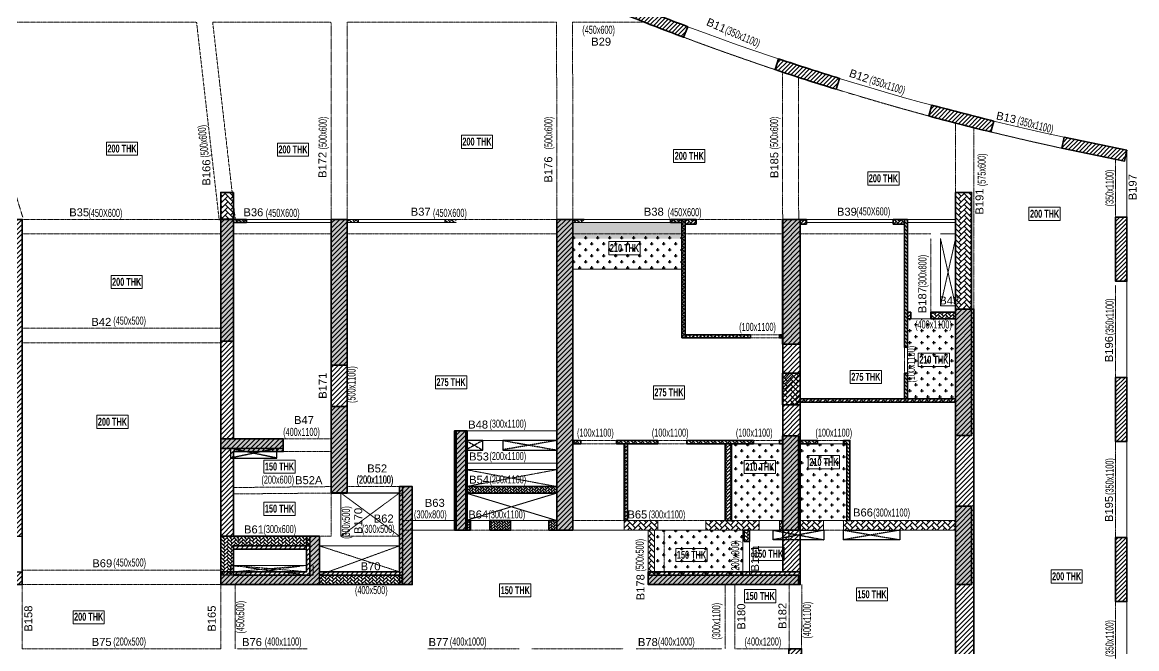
# Model space of a CAD drawing. Header units: millimetres. Extents: x 13 to 70247, y 23 to 60080.
# Drawn here: x 35422 to 70230, y 19616 to 39167 of the extents above; entities that cross this region are included whole.
import ezdxf
from ezdxf.enums import TextEntityAlignment as Align

# ---------------------------------------------------------------- set-up
doc = ezdxf.new("R2010")
doc.units = ezdxf.units.MM
doc.linetypes.add('HIDDEN', pattern=[0.375, 0.25, -0.125])
for name, color, linetype, lineweight in [('A-FLOR-IDEN', 11, 'Continuous', 9), ('A-HIDD-ABVE', 8, 'HIDDEN', 20), ('S-BEAM', 7, 'Continuous', 18), ('S-BEAM-IDEN', 2, 'Continuous', 9), ('S-COL HATCH', 9, 'Continuous', 0), ('S-COLS', 5, 'Continuous', 35), ('S-WALL', 4, 'Continuous', 18)]:
    doc.layers.add(name, color=color, linetype=linetype, lineweight=lineweight)
for name, color, linetype in [('Beam Nos', 7, 'Continuous'), ('changes', 7, 'Continuous'), ('CUTOUT', 4, 'Continuous'), ('S-CUTOUT', 1, 'Continuous'), ('SUNK SLAB', 8, 'Continuous')]:
    doc.layers.add(name, color=color, linetype=linetype)
doc.styles.add('SC-BBS1', font='SansSerif')
doc.styles.add('Swis721 LtCn BT', font='swisscl.ttf', dxfattribs={"width": 0.9, "height": 233.355162})
doc.styles.add('Swis721 LtCn BT_B', font='', dxfattribs={"width": 0.9, "height": 246.918336})
doc.styles.get('Swis721 LtCn BT_B').set_extended_font_data('Swis721 LtCn BT', bold=True)
pattern_1 = [(45, (-31699446.87, 20890861.25), (-75.1300955, 75.1300955), [])]
pattern_2 = [(45, (-31802317.5, 20729084.55), (0, 169.7056275), [360, -120]), (135, (-31802232.65, 20729169.4), (1e-14, 169.7056275), [360, -120])]
pattern_3 = [(45, (-31802317.5, 20729084.55), (0, 113.13708499), [240, -80]), (135, (-31802260.93, 20729141.12), (9e-15, 113.13708499), [240, -80])]
pattern_4 = [(45, (-15037.47, -17858.63), (0, 107.76307), [228.6, -76.2]), (135, (-14983.584, -17804.75), (7e-15, 107.76307), [228.6, -76.2])]
pattern_5 = [(45, (-31215760.61, 20872171.07), (-66.29126074, 66.29126074), [])]
pattern_6 = [(360, (-31342214.07, 21127980.38), (187.5, 187.5), [93.75, -281.25]), (90, (-31342167.2, 21127933.5), (-187.5, 187.5), [93.75, -281.25])]
pattern_7 = [(45, (-31782547.584, 20745899.75), (3e-14, 113.13708499), [240, -80]), (135, (-31782491.016, 20745956.32), (4e-14, 113.13708499), [240, -80])]

# ---------------------------------------------------------------- blocks, each defined once
blk = doc.blocks.new('A$Cd226b1b4')
at = {"layer": 'S-COL HATCH', "transparency": 33554687}
h = blk.add_hatch(dxfattribs=at)
h.set_pattern_fill('ANSI31', color=256, scale=850)
h.set_pattern_definition(pattern_1)
h.paths.add_polyline_path([(23525, 21925), (23125, 21925), (23125, 15075), (21575, 15075), (21575, 14675), (23125, 14675), (23125, 12035), (23525, 12035)])
h = blk.add_hatch(dxfattribs=at)
h.set_pattern_fill('ANSI31', color=256, scale=850)
h.set_pattern_definition(pattern_1)
h.paths.add_polyline_path([(29725, 12035), (30125, 12035), (30125, 14675), (31675, 14675), (31675, 15075), (30125, 15075), (30125, 21925), (29725, 21925)])
h = blk.add_hatch(dxfattribs=at)
h.set_pattern_fill('ANSI31', color=256, scale=850)
h.set_pattern_definition(pattern_1)
h.paths.add_polyline_path([(33675, 13385), (33175, 13385), (33175, 21925), (33675, 21925)])
h = blk.add_hatch(dxfattribs=at)
h.set_pattern_fill('ANSI31', color=256, scale=850)
h.set_pattern_definition(pattern_1)
h.paths.add_polyline_path([(40725, 12225), (40225, 12225), (40225, 21925), (40725, 21925)])
h = blk.add_hatch(dxfattribs=at)
h.set_pattern_fill('ANSI31', color=256, scale=850)
h.set_pattern_definition(pattern_1)
h.paths.add_polyline_path([(43075, 10925), (43075, 10525), (47825, 10525), (47825, 10925)])
h.paths.add_polyline_path([(47825, 21925), (47275, 21925), (47275, 10925), (47825, 10925)])
h = blk.add_hatch(dxfattribs=at)
h.set_pattern_fill('ANSI31', color=256, scale=850)
h.set_pattern_definition(pattern_1)
h.paths.add_polyline_path([(53250, 7625), (53250, 19125), (52675, 19125), (52675, 8025), (47865, 8025), (47865, 8525), (47465, 8525), (47465, 7625)])
h = blk.add_hatch(dxfattribs=at)
h.set_pattern_fill('ANSI31', color=256, scale=850)
h.set_pattern_definition(pattern_1)
h.paths.add_polyline_path([(37425, 15325), (37025, 15325), (37025, 12225), (37425, 12225)])
h = blk.add_hatch(dxfattribs=at)
h.set_pattern_fill('ANSI31', color=256, scale=850)
h.set_pattern_definition(pattern_1)
h.paths.add_polyline_path([(35305, 10925), (35305, 10525), (35705, 10525), (35705, 13585), (35305, 13585)])
h = blk.add_hatch(dxfattribs=at)
h.set_pattern_fill('ANSI31', color=256, scale=850)
h.set_pattern_definition(pattern_1)
h.paths.add_polyline_path([(23525, 10525), (23525, 10925), (23125, 10925), (20845, 10925), (20845, 11635), (20845, 12035), (20445, 12035), (20445, 10925), (20445, 10525)])
h = blk.add_hatch(dxfattribs=at)
h.set_pattern_fill('ANSI31', color=256, scale=850)
h.set_pattern_definition(pattern_1)
h.paths.add_polyline_path([(32805, 10525), (32805, 10925), (32805, 12035), (32405, 12035), (32405, 11635), (32405, 10925), (30125, 10925), (29725, 10925), (29725, 10525)])
h = blk.add_hatch(dxfattribs=at)
h.set_pattern_fill('ANSI31', color=256, scale=850)
h.set_pattern_definition([(45, (-31782264.16, 20890558.58), (-75.1300955, 75.1300955), [])])
h.paths.add_polyline_path([(30125, 11734), (32405, 11734), (32405, 11634), (30125, 11634)])
h = blk.add_hatch(dxfattribs=at)
h.set_pattern_fill('ANSI31', color=256, scale=850)
h.set_pattern_definition([(45, (-31779584.16, 20889749.29), (-75.1300955, 75.1300955), [])])
h.paths.add_polyline_path([(32805, 10925), (35305, 10925), (35305, 10824), (32805, 10824)])
at = {"layer": 'changes'}
for p, q in [((23125, 12035), (23525, 12035)), ((30125, 12035), (29725, 12035)), ((32405, 11635), (32405, 12035)), ((23125, 10925), (23525, 10925)), ((30125, 10925), (29725, 10925)), ((32805, 10925), (32805, 10525)), ((35305, 10925), (35305, 10525))]:
    blk.add_line(p, q, dxfattribs=at)
at = {"layer": 'S-COLS', "elevation": 0}
for points in [[(23525, 10525), (23525, 21925), (23125, 21925), (23125, 15075), (21575, 15075), (21575, 14675), (23125, 14675), (23125, 12035), (20445, 12035), (20445, 10925), (17945, 10925), (17945, 13585), (17545, 13585), (17545, 10525), (23525, 10525)], [(29725, 10525), (29725, 21925), (30125, 21925), (30125, 15075), (31675, 15075), (31675, 14675), (30125, 14675), (30125, 12035), (32805, 12035), (32805, 10925), (35305, 10925), (35305, 13585), (35705, 13585), (35705, 10525), (29725, 10525)], [(47825, 10925), (47825, 21925), (47275, 21925), (47275, 10925), (47825, 10925)]]:
    blk.add_lwpolyline(points, dxfattribs=at)
for points in [[(33675, 13385), (33175, 13385), (33175, 21925), (33675, 21925)], [(40725, 12225), (40225, 12225), (40225, 21925), (40725, 21925)], [(53250, 7625), (47465, 7625), (47465, 8525), (47865, 8525), (47865, 8025), (52675, 8025), (52675, 19125), (53250, 19125)], [(37425, 15325), (37025, 15325), (37025, 12225), (37425, 12225)], [(30125, 11635), (32405, 11635), (32405, 10925), (30125, 10925)], [(43075, 10925), (47825, 10925), (47825, 10525), (43075, 10525)]]:
    blk.add_lwpolyline(points, close=True, dxfattribs=at)
blk = doc.blocks.new('A$Cbe320e20')
at = {"layer": 'S-COL HATCH'}
h = blk.add_hatch(dxfattribs=at)
h.set_pattern_fill('AR-HBONE', color=256, scale=30)
h.set_pattern_definition(pattern_2)
h.paths.add_polyline_path([(21854, 17040), (22254, 17040), (22254, 16206), (22254, 16206), (21854, 16206)])
h = blk.add_hatch(dxfattribs=at)
h.set_pattern_fill('AR-HBONE', color=256, scale=30)
h.set_pattern_definition(pattern_2)
h.paths.add_polyline_path([(45304, 17040), (44804, 17040), (44804, 13401), (45304, 13401)])
at = {"layer": 'S-COL HATCH', "transparency": 33554687}
h = blk.add_hatch(color=256, dxfattribs=at)
h.dxf.hatch_style = 1
h.paths.add_polyline_path([(22254, 16206), (21854, 16206), (21854, 12400), (22254, 12400)])
h = blk.add_hatch(color=256, dxfattribs=at)
h.dxf.hatch_style = 1
h.paths.add_polyline_path([(25804, 16200), (25304, 16200), (25304, 11650), (25804, 11650)])
h = blk.add_hatch(color=256, dxfattribs=at)
h.dxf.hatch_style = 1
h.paths.add_polyline_path([(32854, 16200), (32354, 16200), (32354, 6500), (32854, 6500)])
h = blk.add_hatch(color=256, dxfattribs=at)
h.dxf.hatch_style = 1
h.paths.add_polyline_path([(39404, 12310), (39954, 12310), (39954, 16200), (39404, 16200)])
h = blk.add_hatch(color=256, dxfattribs=at)
h.dxf.hatch_style = 1
h.paths.add_polyline_path([(44804, 13401), (45304, 13401), (45304, 9451), (44804, 9451)])
at = {"layer": 'S-COL HATCH'}
h = blk.add_hatch(dxfattribs=at)
h.set_pattern_fill('AR-HBONE', color=256, scale=30)
h.set_pattern_definition(pattern_2)
h.paths.add_polyline_path([(39404, 10410), (39954, 10410), (39954, 11400), (39404, 11400)])
at = {"layer": 'S-COL HATCH', "transparency": 33554687}
h = blk.add_hatch(color=256, dxfattribs=at)
h.dxf.hatch_style = 1
h.paths.add_polyline_path([(25304, 7660), (25804, 7660), (25804, 10360), (25304, 10360)])
h = blk.add_hatch(color=256, dxfattribs=at)
h.dxf.hatch_style = 1
h.paths.add_polyline_path([(29204, 9600), (29204, 6500), (29504, 6500), (29504, 9600)])
h = blk.add_hatch(color=256, dxfattribs=at)
h.dxf.hatch_style = 1
h.paths.add_polyline_path([(39404, 9200), (39404, 9200), (39404, 9300), (39404, 9440), (39904, 9440), (39904, 6500), (39404, 6500)])
h = blk.add_hatch(color=256, dxfattribs=at)
h.dxf.hatch_style = 1
h.paths.add_polyline_path([(21854, 9350), (23804, 9350), (23804, 9050), (21854, 9050)])
h = blk.add_hatch(color=256, dxfattribs=at)
h.dxf.hatch_style = 1
h.paths.add_polyline_path([(27534, 7860), (27834, 7860), (27834, 4800), (27534, 4800), (27534, 5100)])
at = {"layer": 'S-COL HATCH'}
h = blk.add_hatch(dxfattribs=at)
h.set_pattern_fill('AR-HBONE', color=256, scale=15)
h.set_pattern_definition([(45, (-31365336.03, 20949949.553), (0, 84.85281374), [180, -60]), (135, (-31365293.6, 20949991.98), (7e-15, 84.85281374), [180, -60])])
h.paths.add_polyline_path([(29504, 7860), (29504, 7660), (32354, 7660), (32354, 7860)])
at = {"layer": 'S-COL HATCH', "transparency": 33554687}
h = blk.add_hatch(color=256, dxfattribs=at)
h.dxf.hatch_style = 1
h.paths.add_polyline_path([(45304, 7251), (44804, 7251), (44804, 4800), (45304, 4800)])
at = {"layer": 'S-COL HATCH'}
h = blk.add_hatch(dxfattribs=at)
h.set_pattern_fill('AR-HBONE', color=256, scale=15)
h.set_pattern_definition([(45, (-31364586.025, 20948789.55), (0, 84.85281374), [180, -60]), (135, (-31364543.6, 20948831.98), (7e-15, 84.85281374), [180, -60])])
h.paths.add_polyline_path([(29654, 6500), (29654, 6800), (29504, 6800), (29504, 6500)])
h = blk.add_hatch(dxfattribs=at)
h.set_pattern_fill('AR-HBONE', color=256, scale=15)
h.set_pattern_definition([(45, (-31365336.03, 20948789.553), (0, 84.85281374), [180, -60]), (135, (-31365293.6, 20948831.98), (7e-15, 84.85281374), [180, -60])])
h.paths.add_polyline_path([(30904, 6500), (30904, 6800), (30254, 6800), (30254, 6500)])
h = blk.add_hatch(dxfattribs=at)
h.set_pattern_fill('AR-HBONE', color=256, scale=15)
h.set_pattern_definition([(45, (-31367286.02, 20948789.55), (0, 84.85281374), [180, -60]), (135, (-31367243.596, 20948831.98), (7e-15, 84.85281374), [180, -60])])
h.paths.add_polyline_path([(32354, 6500), (32354, 6800), (32104, 6800), (32104, 6500)])
h = blk.add_hatch(dxfattribs=at)
h.set_pattern_fill('AR-HBONE', color=256, scale=30)
h.set_pattern_definition(pattern_2)
h.paths.add_polyline_path([(34454, 6800), (34454, 6500), (35504, 6500), (35504, 6800)])
h = blk.add_hatch(dxfattribs=at)
h.set_pattern_fill('AR-HBONE', color=256, scale=30)
h.set_pattern_definition(pattern_2)
h.paths.add_polyline_path([(37004, 6800), (38674, 6800), (38674, 6500), (37004, 6500)])
h = blk.add_hatch(dxfattribs=at)
h.set_pattern_fill('AR-HBONE', color=256, scale=30)
h.set_pattern_definition(pattern_2)
h.paths.add_polyline_path([(39304, 6800), (39404, 6800), (39404, 6500), (39304, 6500)])
h = blk.add_hatch(dxfattribs=at)
h.set_pattern_fill('AR-HBONE', color=256, scale=30)
h.set_pattern_definition(pattern_2)
h.paths.add_polyline_path([(39904, 6799), (40675, 6799), (40675, 6499), (40124, 6499), (40124, 6500), (39904, 6500)])
h = blk.add_hatch(dxfattribs=at)
h.set_pattern_fill('AR-HBONE', color=256, scale=30)
h.set_pattern_definition(pattern_2)
h.paths.add_polyline_path([(41295, 6799), (44803, 6799), (44803, 6501), (41295, 6501)])
h = blk.add_hatch(dxfattribs=at)
h.set_pattern_fill('AR-HBONE', color=256, scale=20)
h.set_pattern_definition(pattern_3)
h.paths.add_polyline_path([(22254, 6010), (22254, 5100), (22254, 5100), (22254, 5100), (21854, 5100), (21854, 6310), (24634, 6310), (24634, 6010), (24634, 6010)])
at = {"layer": 'S-COL HATCH', "transparency": 33554687}
h = blk.add_hatch(color=256, dxfattribs=at)
h.dxf.hatch_style = 1
h.paths.add_polyline_path([(24934, 6310), (24634, 6310), (24634, 5100), (21854, 5100), (21854, 4800), (24934, 4800)])
at = {"layer": 'S-COL HATCH'}
h = blk.add_hatch(dxfattribs=at)
h.set_pattern_fill('AR-HBONE', color=256, scale=30)
h.set_pattern_definition(pattern_2)
h.paths.add_polyline_path([(35204, 6500), (35404, 6500), (35404, 5100), (35204, 5100)])
h = blk.add_hatch(dxfattribs=at)
h.set_pattern_fill('AR-HBONE', color=256, scale=20)
h.set_pattern_definition(pattern_3)
h.paths.add_polyline_path([(24934, 5100), (24934, 4800), (27534, 4800), (27534, 5100)])
at = {"layer": 'S-COL HATCH', "transparency": 33554687}
h = blk.add_hatch(color=256, dxfattribs=at)
h.dxf.hatch_style = 1
h.paths.add_polyline_path([(35204, 5100), (35404, 5100), (39594, 5100), (39594, 4800), (35204, 4800)])
h.paths.add_polyline_path([(39594, 5100), (39894, 5100), (39894, 4800), (39594, 4800)])
at = {"layer": 'S-WALL'}
h = blk.add_hatch(dxfattribs=at)
h.set_pattern_fill('FP_1', color=1, style=0, pattern_type=2)
h.set_pattern_definition(pattern_4)
h.paths.add_polyline_path([(22254, 16100), (22254, 16200), (22654, 16200), (22654, 16100)])
h = blk.add_hatch(dxfattribs=at)
h.set_pattern_fill('FP_1', color=1, style=0, pattern_type=2)
h.set_pattern_definition(pattern_4)
h.paths.add_polyline_path([(22254, 16100), (22254, 16200), (22654, 16200), (22654, 16100)])
h = blk.add_hatch(dxfattribs=at)
h.set_pattern_fill('FP_1', color=1, style=0, pattern_type=2)
h.set_pattern_definition(pattern_4)
h.paths.add_polyline_path([(25804, 16100), (25804, 16200), (26154, 16200), (26154, 16100)])
h = blk.add_hatch(dxfattribs=at)
h.set_pattern_fill('FP_1', color=1, style=0, pattern_type=2)
h.set_pattern_definition(pattern_4)
h.paths.add_polyline_path([(25804, 16100), (25804, 16200), (26154, 16200), (26154, 16100)])
h = blk.add_hatch(dxfattribs=at)
h.set_pattern_fill('FP_1', color=1, style=0, pattern_type=2)
h.set_pattern_definition([(45, (-18086.774, -17858.63), (0, 107.76307), [228.6, -76.2]), (135, (-18032.89, -17804.745), (7e-15, 107.76307), [228.6, -76.2])])
h.paths.add_polyline_path([(28853, 16100), (28853, 16200), (29203, 16200), (29203, 16100)])
h = blk.add_hatch(dxfattribs=at)
h.set_pattern_fill('FP_1', color=1, style=0, pattern_type=2)
h.set_pattern_definition(pattern_4)
h.paths.add_polyline_path([(32854, 16100), (32854, 16200), (33204, 16200), (33204, 16100)])
h = blk.add_hatch(dxfattribs=at)
h.set_pattern_fill('FP_1', color=1, style=0, pattern_type=2)
h.set_pattern_definition(pattern_4)
h.paths.add_polyline_path([(32854, 16100), (32854, 16200), (33204, 16200), (33204, 16100)])
h = blk.add_hatch(dxfattribs=at)
h.set_pattern_fill('FP_1', color=1, style=0, pattern_type=2)
h.set_pattern_definition(pattern_4)
h.paths.add_polyline_path([(35904, 16100), (35904, 16200), (36254, 16200), (36254, 16100)])
h = blk.add_hatch(dxfattribs=at)
h.set_pattern_fill('FP_1', color=1, style=0, pattern_type=2)
h.set_pattern_definition(pattern_4)
h.paths.add_polyline_path([(35904, 16100), (35904, 16200), (36254, 16200), (36254, 16100)])
h = blk.add_hatch(dxfattribs=at)
h.set_pattern_fill('FP_1', color=1, style=0, pattern_type=2)
h.set_pattern_definition(pattern_4)
h.paths.add_polyline_path([(36354, 16050), (36354, 16200), (36704, 16200), (36704, 16050)])
h = blk.add_hatch(dxfattribs=at)
h.set_pattern_fill('FP_1', color=1, style=0, pattern_type=2)
h.set_pattern_definition(pattern_4)
h.paths.add_polyline_path([(36354, 16050), (36354, 16200), (36704, 16200), (36704, 16050)])
h = blk.add_hatch(dxfattribs=at)
h.set_pattern_fill('FP_1', color=1, style=0, pattern_type=2)
h.set_pattern_definition(pattern_4)
h.paths.add_polyline_path([(39954, 16050), (39954, 16200), (40154, 16200), (40154, 16050)])
h = blk.add_hatch(dxfattribs=at)
h.set_pattern_fill('FP_1', color=1, style=0, pattern_type=2)
h.set_pattern_definition(pattern_4)
h.paths.add_polyline_path([(39954, 16050), (39954, 16200), (40154, 16200), (40154, 16050)])
h = blk.add_hatch(dxfattribs=at)
h.set_pattern_fill('FP_1', color=1, style=0, pattern_type=2)
h.set_pattern_definition(pattern_4)
h.paths.add_polyline_path([(43204, 16050), (42854, 16050), (42854, 16200), (43204, 16200)])
h = blk.add_hatch(dxfattribs=at)
h.set_pattern_fill('FP_1', color=1, style=0, pattern_type=2)
h.set_pattern_definition(pattern_4)
h.paths.add_polyline_path([(43204, 16050), (42854, 16050), (42854, 16200), (43204, 16200)])
at = {"layer": 'changes'}
for p, q in [((22254, 16206), (21854, 16206)), ((21854, 5100), (21854, 4800))]:
    blk.add_line(p, q, dxfattribs=at)
blk.add_lwpolyline([(24934, 6310), (24634, 6310), (24634, 5100), (21854, 5100), (21854, 4800), (24934, 4800)], close=True, dxfattribs=at)
at = {"layer": 'S-BEAM', "color": 5, "elevation": 0}
for points in [[(35504, 6800), (34454, 6800), (34454, 6500), (35504, 6500)], [(40675, 6800), (39904, 6800), (39904, 6499), (40675, 6499)], [(35404, 6500), (35204, 6500), (35204, 5100), (35404, 5100)]]:
    blk.add_lwpolyline(points, close=True, dxfattribs=at)
at = {"layer": 'S-BEAM', "color": 5}
for points in [[(38674, 6800), (37004, 6800), (37004, 6500), (38674, 6500)], [(39404, 6800), (39304, 6800), (39304, 6500), (39404, 6500)], [(41305, 6801), (44803, 6801), (44803, 6501), (41305, 6501)]]:
    blk.add_lwpolyline(points, close=True, dxfattribs=at)
at = {"layer": 'S-COL HATCH'}
blk.add_line((24634, 6010), (24634, 6310), dxfattribs=at)
at = {"layer": 'S-COLS'}
for p, q in [((44804, 17040), (44804, 17040)), ((44804, 13401), (45304, 13401)), ((27534, 5100), (27534, 4800)), ((39894, 4800), (39894, 5100))]:
    blk.add_line(p, q, dxfattribs=at)
for points in [[(22254, 17040), (21854, 17040), (21854, 12400), (22254, 12400)], [(44804, 17040), (44804, 9451), (45304, 9451), (45304, 17040)], [(25804, 11650), (25304, 11650), (25304, 16200), (25804, 16200)], [(39954, 16200), (39404, 16200), (39404, 12310), (39954, 12310)], [(39954, 11400), (39404, 11400), (39404, 10410), (39954, 10410)], [(25804, 10360), (25804, 7660), (25304, 7660), (25304, 10360)], [(21854, 9350), (23804, 9350), (23804, 9050), (21854, 9050)], [(27834, 7860), (27834, 4800), (21854, 4800), (21854, 6310), (24934, 6310), (24934, 5100), (27534, 5100), (27534, 7860), (27834, 7860)], [(45304, 7251), (44804, 7251), (44804, 4800), (45304, 4800)], [(22254, 6010), (24634, 6010), (24634, 5100), (22254, 5100)]]:
    blk.add_lwpolyline(points, close=True, dxfattribs=at)
at = {"layer": 'S-COLS', "elevation": 0}
for points in [[(32854, 6500), (32354, 6500), (32354, 16200), (32854, 16200)], [(29504, 9600), (29204, 9600), (29204, 6500), (29504, 6500)], [(29504, 7660), (32354, 7660), (32354, 7860), (29504, 7860)], [(29504, 6500), (29654, 6500), (29654, 6800), (29504, 6800)], [(30254, 6500), (30904, 6500), (30904, 6800), (30254, 6800)], [(32104, 6500), (32354, 6500), (32354, 6800), (32104, 6800)]]:
    blk.add_lwpolyline(points, close=True, dxfattribs=at)
at = {"layer": 'S-COLS'}
blk.add_lwpolyline([(39904, 6500), (39904, 9440), (39404, 9440), (39404, 6500), (39954, 6500)], dxfattribs=at)
at = {"layer": 'S-COLS', "elevation": 0}
blk.add_lwpolyline([(39894, 4800), (35204, 4800), (35204, 5100), (39894, 5100)], dxfattribs=at)
at = {"layer": 'S-CUTOUT', "const_width": 10}
blk.add_lwpolyline([(22179, 6310), (22779, 6310), (22779, 6010), (22179, 6010)], close=True, dxfattribs=at)
for points in [[(22179, 6310), (22779, 6010)], [(22779, 6310), (22179, 6010)]]:
    blk.add_lwpolyline(points, dxfattribs=at)
at = {"layer": 'S-WALL', "lineweight": 35}
for p, q in [((22254, 16200), (22654, 16200)), ((22654, 16100), (22254, 16100)), ((22654, 16200), (22654, 16100)), ((32354, 16200), (33204, 16200)), ((35904, 16200), (36704, 16200)), ((39404, 16200), (40154, 16200))]:
    blk.add_line(p, q, dxfattribs=at)
at = {"layer": 'S-WALL', "color": 7}
for p, q in [((25304, 16200), (22654, 16200)), ((22654, 16100), (25304, 16100)), ((25304, 16200), (26154, 16200)), ((25804, 16100), (29204, 16100)), ((29204, 16200), (26154, 16200)), ((26154, 16200), (26154, 16100)), ((28854, 16200), (28854, 16100)), ((32854, 16100), (35904, 16100)), ((35904, 16200), (33204, 16200)), ((42854, 16200), (40154, 16200)), ((40154, 16100), (42854, 16100)), ((44804, 16200), (43304, 16200)), ((43304, 16100), (44804, 16100))]:
    blk.add_line(p, q, dxfattribs=at)
at = {"layer": 'S-WALL', "color": 5, "lineweight": 35}
for p, q in [((35904, 16100), (35904, 16200)), ((36254, 16100), (35904, 16100)), ((36704, 16050), (36354, 16050)), ((36704, 16200), (36704, 16050)), ((40154, 16050), (39954, 16050)), ((40154, 16200), (40154, 16050)), ((42854, 16050), (42854, 16200)), ((42854, 16200), (43304, 16200)), ((43204, 16050), (42854, 16050))]:
    blk.add_line(p, q, dxfattribs=at)
blk = doc.blocks.new('A$Cf6edaa24')
at = {"layer": 'CUTOUT', "color": 8, "linetype": 'HIDDEN'}
for p, q in [((28280, 2550), (26830, 2850)), ((28280, 2850), (26830, 2550)), ((34180, 3100), (34710, 2800)), ((34710, 3100), (34180, 2800)), ((35340, 3100), (37030, 2800)), ((37030, 3100), (35340, 2811)), ((43780, 300), (45360, 0)), ((43780, 300), (45360, 0)), ((45360, 300), (43780, 0)), ((47725, 300), (45970, 1)), ((45980, 300), (47735, 1))]:
    blk.add_line(p, q, dxfattribs=at)
at = {"layer": 'CUTOUT'}
for points in [[(28280, 2850), (26830, 2850), (26830, 2550), (28280, 2550)], [(34710, 3100), (34180, 3100), (34180, 2800), (34710, 2800)], [(37030, 3100), (35340, 3100), (35340, 2800), (37030, 2800)], [(45360, 0), (43780, 0), (43780, 300), (45360, 300)], [(47740, 0), (45980, 0), (45980, 300), (47740, 300)]]:
    blk.add_lwpolyline(points, close=True, dxfattribs=at)

msp = doc.modelspace()

# ---------------------------------------------------------------- hatches: boundary and pattern name
at = {"layer": 'S-COL HATCH', "transparency": 33554687}
h = msp.add_hatch(dxfattribs=at)
h.set_pattern_fill('ANSI31', color=256, scale=750)
h.set_pattern_definition(pattern_5)
h.paths.add_polyline_path([(56078, 38701), (56210, 39029, -0.006015), (54345, 39751), (54214, 39425, 0.00603)])
h = msp.add_hatch(dxfattribs=at)
h.set_pattern_fill('ANSI31', color=256, scale=750)
h.set_pattern_definition(pattern_5)
h.paths.add_polyline_path([(60838, 37079), (60951, 37415, -0.006015), (59046, 38026), (58934, 37690, 0.00603)])
h = msp.add_hatch(dxfattribs=at)
h.set_pattern_fill('ANSI31', color=256, scale=750)
h.set_pattern_definition(pattern_5)
h.paths.add_polyline_path([(65675, 35745), (65770, 36085, -0.006016), (63832, 36583), (63737, 36243, 0.006031)])
h = msp.add_hatch(dxfattribs=at)
h.set_pattern_fill('ANSI31', color=256, scale=750)
h.set_pattern_definition(pattern_5)
h.paths.add_polyline_path([(67962, 35580), (67892, 35237), (69852, 34837), (69922, 35179)])
h = msp.add_hatch(dxfattribs=at)
h.set_pattern_fill('ANSI31', color=256, scale=750)
h.set_pattern_definition(pattern_5)
h.paths.add_polyline_path([(69572, 31085), (69922, 31085), (69922, 33085), (69572, 33085)])
at = {"layer": 'S-COL HATCH'}
h = msp.add_hatch(dxfattribs=at)
h.set_pattern_fill('AR-HBONE', color=256, scale=20)
h.set_pattern_definition(pattern_7)
h.paths.add_polyline_path([(56024, 29315), (56124, 29315), (56124, 33015), (56024, 33015)])
h = msp.add_hatch(dxfattribs=at)
h.set_pattern_fill('AR-HBONE', color=256, scale=20)
h.set_pattern_definition(pattern_7)
h.paths.add_polyline_path([(62974, 29025), (63074, 29025), (63074, 33015), (62974, 33015)])
h = msp.add_hatch(dxfattribs=at)
h.set_pattern_fill('AR-HBONE', color=256, scale=20)
h.set_pattern_definition(pattern_7)
h.paths.add_polyline_path([(63174, 29915), (63174, 30115), (63074, 30115), (63074, 29915)])
h = msp.add_hatch(dxfattribs=at)
h.set_pattern_fill('AR-HBONE', color=256, scale=20)
h.set_pattern_definition([(45, (-31783947.62, 20745899.77), (3e-14, 113.13708499), [240, -80]), (135, (-31783891.05, 20745956.34), (4e-14, 113.13708499), [240, -80])])
h.paths.add_polyline_path([(64574, 30115), (63804, 30115), (63804, 29915), (64574, 29915)])
h = msp.add_hatch(dxfattribs=at)
h.set_pattern_fill('AR-HBONE', color=256, scale=20)
h.set_pattern_definition(pattern_7)
h.paths.add_polyline_path([(58164, 29315), (58164, 29415), (56124, 29415), (56124, 29315)])
h = msp.add_hatch(dxfattribs=at)
h.set_pattern_fill('AR-HBONE', color=256, scale=15)
h.set_pattern_definition([(45, (-31342213.993, 21127980.38), (2e-14, 84.85281374), [180, -60]), (135, (-31342171.567, 21128022.805), (3e-14, 84.85281374), [180, -60])])
h.paths.add_polyline_path([(59174, 29315), (59174, 29415), (59074, 29415), (59074, 29315)])
h = msp.add_hatch(dxfattribs=at)
h.set_pattern_fill('AR-HBONE', color=256, scale=20)
h.set_pattern_definition(pattern_7)
h.paths.add_polyline_path([(62974, 27415), (63074, 27415), (63074, 28215), (62974, 28215)])
at = {"layer": 'S-COL HATCH', "transparency": 33554687}
h = msp.add_hatch(dxfattribs=at)
h.set_pattern_fill('ANSI31', color=256, scale=750)
h.set_pattern_definition(pattern_5)
h.paths.add_polyline_path([(69572, 26085), (69922, 26085), (69922, 28085), (69572, 28085)])
at = {"layer": 'S-COL HATCH'}
h = msp.add_hatch(dxfattribs=at)
h.set_pattern_fill('AR-HBONE', color=256, scale=20)
h.set_pattern_definition(pattern_7)
h.paths.add_polyline_path([(59674, 27415), (64574, 27415), (64574, 27315), (59674, 27315)])
h = msp.add_hatch(dxfattribs=at)
h.set_pattern_fill('AR-HBONE', color=256, scale=20)
h.set_pattern_definition(pattern_7)
h.paths.add_polyline_path([(52864, 26015), (52864, 26115), (52624, 26115), (52624, 26015)])
h = msp.add_hatch(dxfattribs=at)
h.set_pattern_fill('AR-HBONE', color=256, scale=20)
h.set_pattern_definition(pattern_7)
h.paths.add_polyline_path([(53984, 26115), (53984, 26015), (55274, 26015), (55274, 26115)])
h = msp.add_hatch(dxfattribs=at)
h.set_pattern_fill('AR-HBONE', color=256, scale=20)
h.set_pattern_definition(pattern_7)
h.paths.add_polyline_path([(58264, 26015), (58264, 26115), (56174, 26115), (56174, 26015)])
h = msp.add_hatch(dxfattribs=at)
h.set_pattern_fill('AR-HBONE', color=256, scale=20)
h.set_pattern_definition(pattern_7)
h.paths.add_polyline_path([(59674, 26115), (60264, 26115), (60264, 26015), (59674, 26015)])
h = msp.add_hatch(dxfattribs=at)
h.set_pattern_fill('AR-HBONE', color=256, scale=20)
h.set_pattern_definition(pattern_7)
h.paths.add_polyline_path([(61174, 23616), (61274, 23616), (61274, 26115), (61074, 26115), (61074, 26015), (61174, 26015)])
h = msp.add_hatch(dxfattribs=at)
h.set_pattern_fill('AR-HBONE', color=256, scale=20)
h.set_pattern_definition(pattern_7)
h.paths.add_polyline_path([(54224, 23615), (54324, 23615), (54324, 26015), (54224, 26015)])
h = msp.add_hatch(dxfattribs=at)
h.set_pattern_fill('AR-HBONE', color=256, scale=20)
h.set_pattern_definition(pattern_7)
h.paths.add_polyline_path([(57574, 26015), (57374, 26015), (57374, 23615), (57574, 23615)])
h = msp.add_hatch(dxfattribs=at)
h.set_pattern_fill('AR-HBONE', color=256, scale=20)
h.set_pattern_definition([(45, (-31777607.585, 20740999.75), (3e-14, 113.13708499), [240, -80]), (135, (-31777551.02, 20741056.32), (4e-14, 113.13708499), [240, -80])])
h.paths.add_polyline_path([(58134, 23315), (57974, 23315), (57974, 22965), (58134, 22965)])
at = {"layer": 'S-COL HATCH', "transparency": 33554687}
h = msp.add_hatch(dxfattribs=at)
h.set_pattern_fill('ANSI31', color=256, scale=750)
h.set_pattern_definition(pattern_5)
h.paths.add_polyline_path([(69572, 21085), (69922, 21085), (69922, 23085), (69572, 23085)])
at = {"layer": 'SUNK SLAB'}
h = msp.add_hatch(dxfattribs=at)
h.set_pattern_fill('CROSS', color=8, scale=750, style=0)
h.set_pattern_definition([(360, (-31782547.6, 20900840.07), (187.5, 187.5), [93.75, -281.25]), (90, (-31782500.73, 20900793.2), (-187.5, 187.5), [93.75, -281.25])])
h.paths.add_polyline_path([(24422, 32415), (24422, 32915), (21022, 32915), (21022, 32415)])
h.paths.add_polyline_path([(56022, 32415), (56022, 32916), (52622, 32916), (52622, 32415)])
h = msp.add_hatch(dxfattribs=at)
h.set_pattern_fill('CROSS', color=8, scale=750, style=0)
h.set_pattern_definition([(360, (-31342214.07, 21127880.38), (187.5, 187.5), [93.75, -281.25]), (90, (-31342167.2, 21127833.5), (-187.5, 187.5), [93.75, -281.25])])
h.paths.add_polyline_path([(56022, 31465), (56022, 32565), (52622, 32565), (52622, 31465)])
h = msp.add_hatch(dxfattribs=at)
h.set_pattern_fill('CROSS', color=8, scale=750, style=0)
h.set_pattern_definition(pattern_6)
h.paths.add_polyline_path([(64572, 29915), (63072, 29915), (63072, 27415), (64572, 27415)])
h = msp.add_hatch(dxfattribs=at)
h.set_pattern_fill('CROSS', color=8, scale=750, style=0)
h.set_pattern_definition(pattern_6)
h.paths.add_polyline_path([(57572, 23615), (59172, 23615), (59172, 26015), (57572, 26015)])
h = msp.add_hatch(dxfattribs=at)
h.set_pattern_fill('CROSS', color=8, scale=750, style=0)
h.set_pattern_definition(pattern_6)
h.paths.add_polyline_path([(59672, 23615), (61172, 23615), (61172, 26015), (59672, 26015)])
h = msp.add_hatch(dxfattribs=at)
h.set_pattern_fill('CROSS', color=8, scale=750, style=0)
h.set_pattern_definition([(360, (-31342214.07, 21127547.07), (187.5, 187.5), [93.75, -281.25]), (90, (-31342167.2, 21127500.2), (-187.5, 187.5), [93.75, -281.25])])
h.paths.add_polyline_path([(57932, 23315), (57932, 21915), (55172, 21915), (55172, 23315)])
h.paths.add_polyline_path([(57506, 21917), (57506, 23190), (58033, 23190), (58033, 21917)], flags=9)

# ---------------------------------------------------------------- linework, layer by layer
at = {"layer": 'A-FLOR-IDEN', "color": 8, "flags": 128}
for points in [[(50113, 35645), (50113, 35233), (49135, 35233), (49135, 35645)], [(50113, 35645), (50113, 35233), (49135, 35233), (49135, 35645)], [(39025, 35428), (39025, 35016), (38048, 35016), (38048, 35428)], [(39025, 35428), (39025, 35016), (38048, 35016), (38048, 35428)], [(44366, 35399), (44366, 34987), (43388, 34987), (43388, 35399)], [(44366, 35399), (44366, 34987), (43388, 34987), (43388, 35399)], [(56745, 35199), (56745, 34787), (55767, 34787), (55767, 35199)], [(56745, 35199), (56745, 34787), (55767, 34787), (55767, 35199)], [(62806, 34499), (62806, 34087), (61828, 34087), (61828, 34499)], [(62806, 34499), (62806, 34087), (61828, 34087), (61828, 34499)], [(67843, 33392), (67843, 32980), (66865, 32980), (66865, 33392)], [(67843, 33392), (67843, 32980), (66865, 32980), (66865, 33392)], [(39171, 31267), (39171, 30855), (38193, 30855), (38193, 31267)], [(38725, 26900), (38725, 26488), (37748, 26488), (37748, 26900)]]:
    msp.add_lwpolyline(points, close=True, dxfattribs=at)
at = {"layer": 'A-FLOR-IDEN', "color": 8, "elevation": 0, "flags": 128}
for points in [[(54720, 32324), (54720, 31912), (53742, 31912), (53742, 32324)], [(64382, 28840), (64382, 28428), (63405, 28428), (63405, 28840)], [(62258, 28303), (62258, 27891), (61281, 27891), (61281, 28303)], [(48325, 28137), (48325, 27725), (49303, 27725), (49303, 28137)], [(56109, 27821), (56109, 27409), (55132, 27409), (55132, 27821)], [(43944, 25505), (43944, 25093), (42967, 25093), (42967, 25505)], [(58948, 25494), (58948, 25082), (57971, 25082), (57971, 25494)], [(60949, 25644), (60949, 25232), (59971, 25232), (59971, 25644)], [(43944, 24190), (43944, 23778), (42967, 23778), (42967, 24190)], [(56814, 22748), (56814, 22336), (55836, 22336), (55836, 22748)], [(59223, 22780), (59223, 22368), (58246, 22368), (58246, 22780)], [(68531, 22077), (68531, 21666), (67554, 21666), (67554, 22077)], [(51310, 21643), (51310, 21231), (50332, 21231), (50332, 21643)], [(58959, 21464), (58959, 21052), (57982, 21052), (57982, 21464)], [(62451, 21517), (62451, 21106), (61473, 21106), (61473, 21517)], [(37984, 20802), (37984, 20390), (37006, 20390), (37006, 20802)]]:
    msp.add_lwpolyline(points, close=True, dxfattribs=at)
at = {"layer": 'A-HIDD-ABVE', "linetype": 'HIDDEN'}
for p, q in [((64102, 32415), (64572, 30315)), ((64102, 30315), (64572, 32415)), ((49272, 26115), (49272, 26115)), ((52122, 25205, 0), (49324, 24685)), ((52122, 24675, 0), (49324, 25196)), ((47202, 24476), (45372, 23126)), ((47202, 23126), (45372, 24476)), ((52122, 24475, 0), (49272, 23615, 0)), ((52122, 23615, 0), (49272, 24475)), ((47202, 22826), (44702, 21916)), ((47202, 22016), (44702, 22826)), ((44304, 22215), (41922, 21915)), ((44304, 21915), (41922, 22215)), ((44302, 22216), (42022, 22016)), ((44302, 22016), (42022, 22216))]:
    msp.add_line(p, q, dxfattribs=at)
at = {"layer": 'S-BEAM', "linetype": 'HIDDEN'}
for p, q in [((40866, 39166), (33553, 39166)), ((33553, 39166, 0), (35436, 33083)), ((41573, 32988), (40866, 39166, 0)), ((42070, 33044), (41369, 39167, 0)), ((45064, 39166), (41369, 39166)), ((45072, 33016), (45064, 39166)), ((45564, 39166), (52109, 39166)), ((45572, 33016), (45564, 39166)), ((52122, 33016, 0), (52109, 39166, 0)), ((52609, 39166), (54865, 39166)), ((52622, 33016, 0), (52609, 39166, 0)), ((59172, 33016), (59162, 37614)), ((59672, 33016), (59663, 37451)), ((64572, 30216), (64572, 36009)), ((65147, 30216), (65147, 35895)), ((41622, 33016), (35449, 33016)), ((45072, 33016), (42022, 33016)), ((45572, 33016), (52122, 33016, 0)), ((59172, 33016), (52622, 33016, 0)), ((64572, 33016), (59672, 33016)), ((41622, 32566, 0), (35422, 32566)), ((45072, 32560), (42022, 32566)), ((52122, 32565, 0), (45572, 32565)), ((59172, 32565), (52622, 32565, 0)), ((63802, 32565), (59672, 32565)), ((63802, 29915), (63802, 32415)), ((64574, 30315), (64574, 32265)), ((63802, 30215), (63802, 30215)), ((41622, 29616), (35422, 29616)), ((41622, 29166), (35422, 29166)), ((43572, 26166), (45072, 26166)), ((43572, 25766), (45072, 25766)), ((45070, 24675), (42020, 24646)), ((45072, 24475), (42022, 24446)), ((45072, 24476), (45072, 23126)), ((47202, 24676), (45572, 24676)), ((48922, 23616), (47302, 23616)), ((48922, 23616), (47602, 23616)), ((52122, 23616, 0), (49322, 23616, 0)), ((52122, 23616), (49322, 23616)), ((59172, 23616), (52622, 23616)), ((59172, 23615), (52622, 23615, 0)), ((64572, 23615), (59672, 23615)), ((45072, 23126), (44702, 23126)), ((47202, 23126), (45372, 23126)), ((48922, 23316), (47302, 23316)), ((48972, 23315), (47602, 23315)), ((52122, 23315, 0), (49272, 23315, 0)), ((54972, 23316), (49322, 23316)), ((54972, 22016, 0), (54972, 23316, 0)), ((54972, 23315, 0), (54972, 21915, 0)), ((59172, 23316), (55272, 23316)), ((55472, 23315, 0), (55472, 21915, 0)), ((59362, 23315), (59362, 22965)), ((64572, 23317), (59672, 23315)), ((64572, 23316), (59672, 23314)), ((35422, 22066), (41622, 22066)), ((35422, 21616), (35422, 19616)), ((35422, 21616), (41622, 21616)), ((41622, 21616), (41622, 19616)), ((42072, 21616), (42072, 19616)), ((57376, 19616), (57376, 21616, 0)), ((57676, 19616), (57676, 21616, 0)), ((59372, 21616), (59372, 19616)), ((59772, 21616, 0), (59762, 19616)), ((35422, 19616), (41622, 19616)), ((44322, 19616), (42122, 19616)), ((50942, 19616), (48092, 19616)), ((54192, 19616), (51342, 19616)), ((57276, 19616), (54592, 19616)), ((59372, 19616), (57676, 19616))]:
    msp.add_line(p, q, dxfattribs=at)
at = {"layer": 'S-BEAM'}
for p, q in [((64572, 32565), (64102, 32565)), ((64102, 30315), (64102, 32415)), ((64572, 30315), (64102, 30315)), ((45072, 28465), (45072, 27175)), ((45572, 28465), (45572, 27175)), ((49272, 26415, 0), (52122, 26415, 0)), ((49272, 26115, 0), (49272, 26115, 0)), ((52122, 26115, 0), (49274, 26115, 0)), ((52122, 25405), (49274, 25405)), ((52122, 25205), (49274, 25205)), ((45372, 24476), (45372, 23126)), ((47202, 24476), (45572, 24476)), ((47302, 24475), (45572, 24475)), ((52122, 24675, 0), (49274, 24675, 0)), ((52122, 24475, 0), (49274, 24475)), ((48972, 23615), (47602, 23615)), ((52122, 23615), (49272, 23615, 0)), ((54972, 23315), (52622, 23315, 0)), ((57932, 23315), (55272, 23315)), ((57932, 23315), (57932, 21915)), ((59172, 23315), (58132, 23315)), ((58132, 23315), (58132, 21915)), ((47202, 22826), (44702, 22826))]:
    msp.add_line(p, q, dxfattribs=at)
at = {"layer": 'S-BEAM', "ltscale": 250000, "elevation": 0}
for points in [[(69922, 35179, -0.104419), (37805, 48644, 0.059137), (29682, 53967, 0.059137)], [(69856, 34836, -0.104468), (37592, 48366, 0.058166), (29682, 53576, 0.058166)]]:
    msp.add_lwpolyline(points, format="xyb", dxfattribs=at)
at = {"layer": 'S-BEAM', "linetype": 'HIDDEN', "elevation": 0}
for points in [[(59162, 37614, -0.020704), (52607, 40089, -0.020704)], [(64622, 36009, -0.015257), (59663, 37451, -0.015257)], [(69586, 34888, -0.013664), (65072, 35895, -0.013664)]]:
    msp.add_lwpolyline(points, format="xyb", dxfattribs=at)
at = {"layer": 'S-BEAM', "elevation": 0}
for points in [[(69922, 6395), (69922, 35179)], [(63804, 30215), (63804, 29915), (64574, 29915), (64574, 30315), (64102, 30315)], [(44304, 22215), (41922, 22215), (41922, 21915), (44502, 21915), (44502, 22215)]]:
    msp.add_lwpolyline(points, dxfattribs=at)
at = {"layer": 'S-BEAM', "linetype": 'HIDDEN', "elevation": 0}
for points in [[(69572, 31085), (69572, 34890)], [(69572, 6395), (69572, 30966)]]:
    msp.add_lwpolyline(points, dxfattribs=at)
at = {"layer": 'S-BEAM', "color": 1, "ltscale": 250000, "elevation": 0}
msp.add_lwpolyline([(69889, 35007, -0.000007), (69887, 35008, -0.000007)], format="xyb", dxfattribs=at)
at = {"layer": 'S-BEAM', "elevation": 0}
for points in [[(56022, 32916), (52622, 32916), (52622, 31465), (56022, 31465)], [(64572, 29915), (63072, 29915), (63072, 27415), (64572, 27415)], [(59172, 26015), (57572, 26015), (57572, 23615), (59172, 23615)], [(61172, 26015), (59672, 26015), (59672, 23615), (61172, 23615)], [(42022, 22016), (44302, 22016), (44302, 22216), (42022, 22216)]]:
    msp.add_lwpolyline(points, close=True, dxfattribs=at)
at = {"layer": 'S-BEAM', "linetype": 'HIDDEN', "elevation": 0}
for points in [[(59072, 29415), (58162, 29415), (58162, 29315), (59072, 29315)], [(63072, 29025), (62972, 29025), (62972, 28215), (63072, 28215)], [(53982, 26115), (52862, 26115), (52862, 26015), (53982, 26015)], [(56172, 26115), (55272, 26115), (55272, 26015), (56172, 26015)], [(59072, 26115), (58262, 26115), (58262, 26015), (59072, 26015)], [(61072, 26115), (60262, 26115), (60262, 26015), (61072, 26015)]]:
    msp.add_lwpolyline(points, close=True, dxfattribs=at)
at = {"layer": 'S-COLS'}
for p, q in [((67892, 35237, 0), (67962, 35580, 0)), ((67962, 35580, 0), (69922, 35179, 0)), ((69852, 34837, 0), (67892, 35237, 0)), ((69922, 35179, 0), (69852, 34837, 0))]:
    msp.add_line(p, q, dxfattribs=at)
at = {"layer": 'S-COLS', "elevation": 0}
for points in [[(56210, 39029, -0.006015), (54345, 39751), (54214, 39425, 0.00603), (56078, 38701), (56210, 39029)], [(58934, 37690, 0.00603), (60838, 37079), (60951, 37415, -0.006015), (59046, 38026), (58934, 37690)], [(65770, 36085, -0.006016), (63832, 36583), (63737, 36243, 0.006031), (65675, 35745), (65770, 36085)]]:
    msp.add_lwpolyline(points, format="xyb", dxfattribs=at)
for points in [[(69572, 33085), (69922, 33085), (69922, 31085), (69572, 31085)], [(56024, 29315), (56124, 29315), (56124, 33015), (56024, 33015)], [(63074, 33015), (62974, 33015), (62974, 29025), (63074, 29025)], [(63174, 30115), (63074, 30115), (63074, 29915), (63174, 29915)], [(64574, 30115), (63804, 30115), (63804, 29915), (64574, 29915)], [(58164, 29415), (56124, 29415), (56124, 29315), (58164, 29315)], [(59174, 29415), (59074, 29415), (59074, 29315), (59174, 29315)], [(63074, 28215), (62974, 28215), (62974, 27415), (63074, 27415)], [(69572, 28085), (69922, 28085), (69922, 26085), (69572, 26085)], [(64574, 27415), (59724, 27415), (59724, 27315), (64574, 27315)], [(52864, 26115), (52624, 26115), (52624, 26015), (52864, 26015)], [(55274, 26115), (53984, 26115), (53984, 26015), (55274, 26015)], [(58264, 26115), (56174, 26115), (56174, 26015), (58264, 26015)], [(59172, 26115), (59072, 26115), (59072, 26015), (59172, 26015)], [(60264, 26115), (59674, 26115), (59674, 26015), (60264, 26015)], [(54324, 26015), (54224, 26015), (54224, 23615), (54324, 23615)], [(57574, 26015), (57374, 26015), (57374, 23615), (57574, 23615)], [(58134, 23315), (57974, 23315), (57974, 22965), (58134, 22965)], [(69572, 23085), (69922, 23085), (69922, 21085), (69572, 21085)]]:
    msp.add_lwpolyline(points, close=True, dxfattribs=at)
msp.add_lwpolyline([(61074, 26115), (61274, 26115), (61274, 23616), (61174, 23616), (61174, 26015), (61074, 26015), (61074, 26115)], dxfattribs=at)

# ---------------------------------------------------------------- block references
at = {"layer": 'Beam Nos'}
msp.add_blockref('A$Cf6edaa24', (15095, 23015), dxfattribs=at)
at = {"layer": 'changes'}
msp.add_blockref('A$Cd226b1b4', (11897, 11091), dxfattribs=at)
at = {"layer": 'S-COLS'}
msp.add_blockref('A$Cbe320e20', (19767, 16815), dxfattribs=at)

# ---------------------------------------------------------------- texts
at = {"layer": 'A-FLOR-IDEN', "color": 1, "char_height": 246.9, "width": 1155, "attachment_point": 2, "line_spacing_factor": 0.964267, "style": 'Swis721 LtCn BT_B'}
for s, insert in [('200 THK', (49624, 35567)), ('200 THK', (49624, 35567)), ('200 THK', (38536, 35350)), ('200 THK', (38536, 35350)), ('200 THK', (43877, 35321)), ('200 THK', (43877, 35321)), ('200 THK', (56256, 35121)), ('200 THK', (56256, 35121)), ('200 THK', (62317, 34421)), ('200 THK', (62317, 34421)), ('200 THK', (67354, 33314)), ('200 THK', (67354, 33314)), ('210 THK', (54231, 32246, 0)), ('200 THK', (38682, 31189)), ('210 THK', (63894, 28762, 0)), ('275 THK', (61770, 28225)), ('275 THK', (48814, 28059)), ('275 THK', (55621, 27743)), ('200 THK', (38237, 26822)), ('150 THK', (43456, 25427)), ('210 THK', (58459, 25416, 0)), ('210 THK', (60460, 25566, 0)), ('150 THK', (43456, 24112)), ('150 THK', (56325, 22670, 0)), ('150 THK', (58734, 22702, 0)), ('200 THK', (68042, 21999)), ('150 THK', (50821, 21565)), ('150 THK', (58470, 21386, 0)), ('150 THK', (61962, 21439)), ('200 THK', (37495, 20737))]:
    msp.add_mtext(s, dxfattribs=dict(at, insert=insert))
at = {"layer": 'Beam Nos', "color": 3, "style": 'SC-BBS1'}
for s, rotation, p in [('B11', 335.9889, (57019, 38892)), ('B12', 341.2676, (61496, 37307)), ('B13', 347.6351, (66111, 36002, 0)), ('B166', 90, (41371, 34477, 0)), ('B172', 90, (44997, 34716)), ('B176', 90, (52050, 34570, 0)), ('B185', 90, (59110, 34712)), ('B191', 90, (65519, 33573, 0)), ('B187', 90, (63733, 30495, 0)), ('B171', 90, (45003, 27824)), ('B170', 90, (46114, 23603)), ('B181', 90, (58506, 22430)), ('B178', 90, (54931, 21533)), ('B158', 90, (35810, 20554, 0)), ('B165', 90, (41539, 20554, 0)), ('B180', 90, (58079, 20617)), ('B182', 90, (59364, 20640))]:
    msp.add_text(s, height=250, rotation=rotation, dxfattribs=at).set_placement(p, align=Align.BOTTOM_CENTER)
for s, p in [('B29', (53502, 38362)), ('B35', (37198, 33036)), ('B36', (42640, 33037)), ('B37', (47866, 33055)), ('B38', (55147, 33055)), ('B39', (61177, 33055)), ('B43', (64376, 30284)), ('B42', (37890, 29616)), ('B47', (44220, 26554)), ('B48', (49659, 26412)), ('B53', (49687, 25415)), ('B52', (46506, 25042)), ('B52A', (44369, 24676)), ('B54', (49689, 24691)), ('B63', (48306, 23968)), ('B62', (46710, 23479)), ('B64', (49663, 23605)), ('B65', (54633, 23605)), ('B66', (61680, 23667, 0)), ('B61', (42658, 23139)), ('B69', (37920, 22082)), ('B70', (46300, 21987)), ('B75', (37901, 19627)), ('B76', (42597, 19623)), ('B77', (48422, 19623)), ('B78', (54961, 19623))]:
    msp.add_text(s, height=250, dxfattribs=at).set_placement(p, align=Align.BOTTOM_CENTER)
at = {"layer": 'Beam Nos', "style": 'SC-BBS1'}
for s, p in [('B197', (70302, 34020, 0)), ('B196', (69564, 28967, 0)), ('B195', (69564, 23976, 0))]:
    msp.add_text(s, height=250, rotation=90, dxfattribs=at).set_placement(p, align=Align.BOTTOM_CENTER)
at = {"layer": 'S-BEAM-IDEN', "color": 3, "style": 'Swis721 LtCn BT', "width": 0.8}
for s, p in [('(450x600)', (52913, 38809)), ('(450X600) ', (37489, 33094, 0)), ('(450X600) ', (43027, 33094, 0)), ('(450X600) ', (48250, 33094, 0)), ('(450X600)', (55581, 33115, 0)), ('(450X600)', (61472, 33140, 0)), ('(450x500)', (38265, 29731)), ('(400x1100)', (63310, 29611)), ('(400x1100)', (43572, 26258, 0)), ('(300x1100)', (50014, 26515)), ('(200x1100)', (50014, 25505, 0)), ('(200x600)', (42892, 24768, 0)), ('(200x1100)', (45860, 24775)), ('(200x1100)', (45868, 24768, 0)), ('(200x1100)', (50014, 24775, 0)), ('(300x800)', (47657, 23683)), ('(300x1100)', (49982, 23683)), ('(300x1100)', (54984, 23683)), ('(300x1100)', (62003, 23740)), ('(300x600)', (42956, 23225)), ('(300x500)', (46032, 23231, 0)), ('(450x500)', (38265, 22181)), ('(400x500)', (45814, 21321)), ('(200x500)', (38265, 19715)), ('(400x1100)', (42997, 19715)), ('(400x1000)', (48777, 19715)), ('(400x1000)', (55277, 19715)), ('(400x1200)', (57982, 19715))]:
    msp.add_text(s, height=250, dxfattribs=at).set_placement(p)
for s, rotation, p in [('(350x1100)', 336.7697, (57349, 38831)), ('(350x1100)', 341.7169, (61862, 37268)), ('(350x1100)', 345.4688, (66484, 35989)), ('(500x600)', 96.2612, (41254, 34957, 0)), ('(500x600)', 90, (44929, 35200)), ('(500x600)', 90, (51979, 35200, 0)), ('(500x600)', 90, (59029, 35200)), ('(575x600)', 90, (65512, 34053)), ('(300x800)', 90, (63662, 30888)), ('(500x1100)', 90, (45830, 27286)), ('(300x500)', 90, (45654, 23044, 0)), ('(500x500)', 90, (54833, 22022)), ('(200x800)', 90, (57814, 21979)), ('(450x500)', 90, (42354, 20089, 0)), ('(300x1100)', 90, (57222, 19899)), ('(400x1100)', 90, (60054, 19934))]:
    msp.add_text(s, height=250, rotation=rotation, dxfattribs=at).set_placement(p)
at = {"layer": 'S-BEAM-IDEN', "style": 'Swis721 LtCn BT', "width": 0.8}
for s, p in [('(350x1100)', (69507, 33422)), ('(350x1100)', (69507, 29401)), ('(100x1100)', (63307, 27921)), ('(350x1100)', (69507, 24416)), ('(350x1100)', (69507, 19364))]:
    msp.add_text(s, height=250, rotation=90, dxfattribs=at).set_placement(p)
for p in [(57815, 29535), (52749, 26235), (55086, 26235), (57712, 26235), (60195, 26235)]:
    msp.add_text('(100x1100)', height=250, dxfattribs=at).set_placement(p)

doc.saveas('drawing.dxf')
